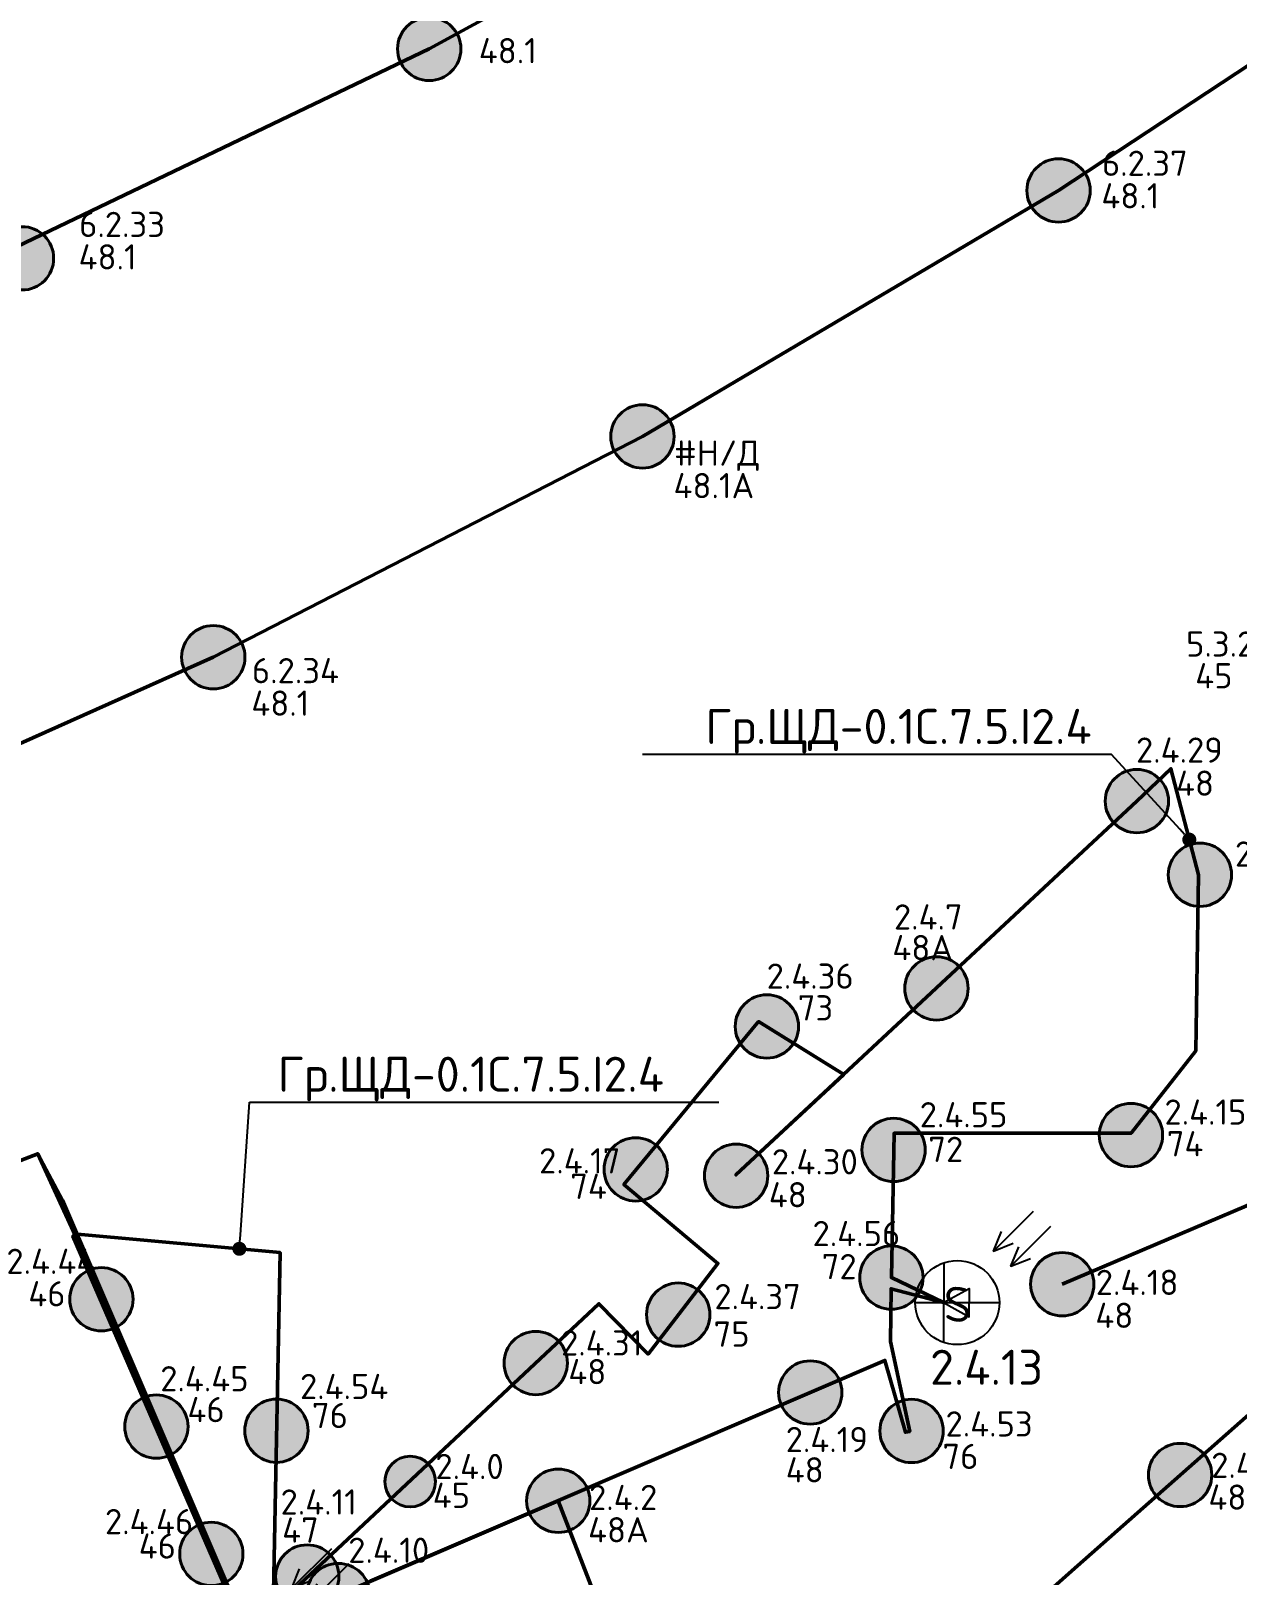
# Model space of a CAD drawing. Header units: millimetres. Extents: x -813692 to 807431, y 0 to 1813163.
# Drawn here: x 26720 to 35330, y 821671 to 832696 of the extents above; entities that cross this region are included whole.
import ezdxf
from ezdxf import colors
from ezdxf.entities.mleader import LeaderData, LeaderLine
from ezdxf.math import Vec2, Vec3

# ---------------------------------------------------------------- set-up
doc = ezdxf.new("R2010")
doc.units = ezdxf.units.MM
for name, color, linetype, lineweight in [('0_Авт.', 10, 'Continuous', 5), ('_Гр.ЩД-0.1С.7.4.I5.3', 6, 'Continuous', 50), ('_Гр.ЩД-0.1С.7.4.I6.2', 6, 'Continuous', 50), ('_Гр.ЩД-0.1С.7.5.I2.4', 6, 'Continuous', 50), ('_Гр.ЩД-0.1С.7.5.I3.1', 6, 'Continuous', 50), ('_Гр.ЩД-0.1С.7.5.I3.2', 6, 'Continuous', 50), ('_освещение_dali', 3, 'Continuous', 50), ('A-ANNO-DIMS', 7, 'Continuous', 9), ('АР_монолит', 252, 'Continuous', 50)]:
    doc.layers.add(name, color=color, linetype=linetype, lineweight=lineweight)
for name, color, linetype, lineweight, true_color in [('DLX_LUM 1', 7, 'Continuous', 40, 0x130bf4), ('DLX_LUM 10', 7, 'Continuous', 40, 0x130bf4), ('DLX_LUM 14', 7, 'Continuous', 40, 0x130bf4), ('DLX_LUM 17', 7, 'Continuous', 40, 0x130bf4), ('DLX_LUM 18', 7, 'Continuous', 40, 0x130bf4), ('DLX_LUM 2', 7, 'Continuous', 40, 0x1b0ff0), ('DLX_LUM 23', 7, 'Continuous', 40, 0x130bf4), ('DLX_LUM 24', 7, 'Continuous', 40, 0xfb1804), ('DLX_LUM 3', 7, 'Continuous', 40, 0x130bf4), ('DLX_LUM 5', 7, 'Continuous', 40, 0xfb3904), ('DLX_LUM 6', 7, 'Continuous', 40, 0x130bf4), ('DLX_LUM 9', 7, 'Continuous', 40, 0x130bf4)]:
    doc.layers.add(name, color=color, linetype=linetype, lineweight=lineweight, true_color=true_color)
doc.layers.add('Вставка', color=252, linetype='Continuous')
doc.styles.add('GOST 2.304', font='GOST Common.ttf')
doc.styles.add('ISOCPEUR', font='isocpeur.ttf')
doc.styles.add('ISOCPEUR_1', font='isocpeur.ttf', dxfattribs={"height": 200})
doc.styles.add('TableTextStyle', font='isocpeur.ttf')
doc.linetypes.add('Truba', pattern='A,3e-05,[4,MSH_7,S=1,R=0,X=0,Y=0],-3.022072', length=3.022102)
doc.linetypes.add('Проводка в лотке', pattern='A,7.5,[130,ltypeshp.shx,S=0.5,R=0,X=0,Y=0],1,[130,ltypeshp.shx,S=1,R=90,X=0,Y=-0.5],1,[130,ltypeshp.shx,S=0.5,R=0,X=0,Y=0],7.5', length=17)
doc.dimstyles.new('М-200', dxfattribs={"dimtxt": 400, "dimasz": 160, "dimexe": 200, "dimexo": 400, "dimgap": 50, "dimtad": 1, "dimdec": 0, "dimzin": 0, "dimdsep": 46, "dimtxsty": 'GOST 2.304', "dimblk": 'ARCHTICK', "dimcen": 180, "dimdle": 200, "dimadec": 0, "dimazin": 0, "dimtfac": 1, "dimtdec": 0, "dimtmove": 1, "dimatfit": 0, "dimfxl": 1, "dimtolj": 1, "dimtzin": 0, "dimarcsym": 0})

# ---------------------------------------------------------------- blocks, each defined once
blk = doc.blocks.new('_ArchTick')
at = {"color": 0, "linetype": 'ByBlock', "const_width": 0.15}
blk.add_lwpolyline([(-0.5, -0.5), (0.5, 0.5)], dxfattribs=at)
blk = doc.blocks.new('*D38')
at = {"layer": 'A-ANNO-DIMS', "color": 0, "lineweight": -2, "transparency": 16777216}
blk.add_arc((-165704, -113309), 107894, 270, 326, dxfattribs=at)
at = {"layer": 'Defpoints', "color": 0, "lineweight": 30, "transparency": 16777216}
for p in [(-165704, -113309), (-165704, -113309), (-75741, -173990), (-131171, -215528), (-165704, -221903)]:
    blk.add_point(p, dxfattribs=at)
at = {"layer": 'A-ANNO-DIMS', "color": 0, "lineweight": -2, "transparency": 16777216, "xscale": 160, "yscale": 160, "zscale": 160}
for p, rotation in [((-76255, -173643), 55.99999895826774), ((-165704, -221203), 179.9999981265246)]:
    blk.add_blockref('_ArchTick', p, dxfattribs=dict(at, rotation=rotation))
at = {"layer": 'A-ANNO-DIMS', "color": 0, "transparency": 16777216, "insert": (-114300, -207822), "char_height": 400, "attachment_point": 5, "rotation": 28.5412, "style": 'GOST 2.304'}
blk.add_mtext('\\A1;56,0%%D', dxfattribs=at)
blk = doc.blocks.new('A$C85fa3c5e')
at = {"layer": '0_Авт.', "color": 6, "lineweight": 25, "ltscale": 100}
for points in [[(5.42, 6.5), (2.59, 3.68), (3.15, 5.07)], [(5.42, 6.5), (2.59, 3.68), (3.98, 4.24)], [(6.66, 5.43), (3.83, 2.6), (4.39, 3.99)], [(6.66, 5.43), (3.83, 2.6), (5.22, 3.16)], [(-0.97, 2.84), (-0.98, -2.84)], [(-3, 0), (3, 0)], [(-0.98, 0), (0.85, 1), (0.85, -0.01)], [(-0.98, 0), (0.84, -1.02), (0.85, -0.01)]]:
    blk.add_lwpolyline(points, dxfattribs=at)
blk.add_circle((0, 0), 3, dxfattribs=at)
blk = doc.blocks.new('DIC29')
at = {"layer": '_Гр.ЩД-0.1С.7.4.I6.2', "color": 18, "true_color": 0x000000, "style": 'TableTextStyle'}
for s, p in [('48.1', (-632, 1035, -497)), ('48.1', (3812, -1, -497)), ('48.1', (-3489, -437, -497)), ('48.1А', (758, -2070, -497)), ('48.1', (-2256, -3623, -497))]:
    blk.add_text(s, height=180, dxfattribs=at).set_placement(p)
at = {"layer": '_Гр.ЩД-0.1С.7.4.I6.2', "lineweight": 0, "ltscale": 100, "style": 'TableTextStyle'}
for tag, p, height in [('9А', (-1967, 33167), 180), ('9', (-2751, 32047), 180), ('9', (105, 31769), 180), ('S', (-998, 31493, -3), 250), ('9', (-678, 30649), 180), ('9А', (2178, 30371), 180), ('9', (1394, 29251), 180), ('9', (4250, 28973), 180), ('9', (3467, 27853), 180), ('9', (6323, 27575), 180), ('S', (5547, 26856, -3), 250), ('9', (5539, 26455), 180), ('9А', (8395, 26177), 180), ('9', (7612, 25057), 180), ('9', (10468, 24779), 180), ('9', (9685, 23659), 180), ('9', (12541, 23381), 180), ('9', (11757, 22261), 180), ('9А', (14613, 21983), 180), ('S', (13099, 21526, -3), 250), ('9', (13830, 20863), 180), ('9', (16686, 20585), 180), ('9', (15902, 19465), 180), ('9', (18758, 19187), 180), ('9', (17975, 18067), 180), ('S', (18901, 17640, -3), 250), ('9А', (20831, 17789), 180), ('9', (20048, 16669), 180), ('15', (12356, 16516, 1003), 180), ('9', (22904, 16391), 180), ('9', (22120, 15271), 180), ('9', (24976, 14993), 180), ('15', (10127, 14117, 1003), 180), ('9', (24193, 13873), 180), ('15А', (7792, 11613, 1003), 180), ('15', (5102, 9302, 1003), 180), ('15', (1976, 7059, 1003), 180), ('48.1', (7384, 6603, -497), 180), ('15А', (-1299, 4816, 1003), 180), ('48.1', (4815, 4677, -497), 180), ('48.1', (9346, 4128, -497), 180), ('48.1', (2142, 2909, -497), 180), ('48.1А', (6635, 2096, -497), 180), ('48.1', (-628, 1267, -497), 180), ('48.1', (3816, 231, -497), 180), ('48.1', (-3485, -205, -497), 180), ('48.1', (-6544, -1852, -497), 180), ('48.1А', (762, -1838, -497), 180), ('48.1', (-2252, -3391, -497), 180), ('48.1А', (-5339, -4771, -497), 180)]:
    blk.add_attdef(tag, p, '', height=height, dxfattribs=at)
blk = doc.blocks.new('DIC8')
at = {"lineweight": 0, "ltscale": 100, "style": 'TableTextStyle'}
for tag, p, height in [('48', (1388, 3041, -497), 180), ('75', (2095, 2299, -497), 180), ('48А', (-340, 1850, -497), 180), ('73', (-1248, 1428, -497), 180), ('72', (-156, 438, -497), 180), ('74', (1592, 457, -497), 180), ('48А', (2583, 467, -497), 180), ('74', (-2873, 109, -497), 180), ('48', (-1212, 102, -497), 180), ('74', (3040, -18, -497), 180), ('48', (-7546, -362, -497), 180), ('72', (-921, -410, -497), 180), ('46', (-6676, -608, -497), 180), ('48', (3416, -722, -497), 180), ('48', (1101, -759, -497), 180), ('75', (-1622, -860, -497), 180), ('48', (-2716, -1191, -497), 180), ('73', (-7640, -1334, -497), 180), ('S', (-82, -1400), 250), ('48А', (-9207, -1496, -497), 180), ('46', (-5577, -1447, -497), 180), ('76', (-4580, -1502, -497), 180), ('76', (29, -1769, -497), 180), ('76', (3805, -1724, -497), 180), ('48', (-1112, -1881, -497), 180), ('45', (-3613, -2073, -497), 180), ('48А', (1925, -2065, -497), 180), ('47', (-4718, -2327, -497), 180), ('48А', (-2516, -2294, -497), 180), ('75', (-7314, -2444, -497), 180), ('46', (-5972, -2467, -497), 180), ('47', (-4235, -2671, -497), 180), ('48', (-11533, -2881, -497), 180), ('48', (-5931, -3040, -497), 180), ('75', (-10486, -3059), 180), ('S', (-4535, -3430), 250), ('74', (-2632, -3296, -497), 180), ('48', (484, -3280, -497), 180), ('72', (-1202, -3466, -497), 180), ('48', (-7589, -3512, -497), 180), ('48А', (-8858, -3699, -497), 180), ('46', (-5526, -3640, -497), 180), ('71', (1635, -3634, -497), 180), ('72', (-2191, -3722, -497), 180), ('48', (-6585, -3848, -497), 180), ('48А', (-7567, -4202, -497), 180), ('46', (-4267, -4175, -497), 180), ('76', (-335, -4484, -497), 180), ('75', (-5730, -4692, -497), 180), ('48', (-8617, -4951, -497), 180), ('46', (-3893, -5116, -497), 180), ('48А', (-1325, -5104, -497), 180), ('48', (-2408, -5841, -497), 180), ('46', (-3579, -5990, -497), 180), ('73', (-5496, -6255, -497), 180), ('75', (-8443, -6710, -497), 180), ('48', (-6126, -7009, -497), 180), ('48А', (-4190, -6966, -497), 180), ('48', (-8101, -7173, -497), 180)]:
    blk.add_attdef(tag, p, '', height=height, dxfattribs=at)
at = {"layer": '_освещение_dali', "color": 18, "true_color": 0x000000, "style": 'TableTextStyle'}
for s, p in [('48', (1674, 2805, -497)), ('48А', (-351, 1631, -497)), ('73', (-1026, 1201, -497)), ('72', (-94, 191, -497)), ('74', (1608, 231, -497)), ('74', (-2650, -73, -497)), ('48', (-1233, -133, -497)), ('72', (-855, -646, -497)), ('46', (-6519, -840, -497)), ('48', (1098, -994, -497)), ('75', (-1627, -1128, -497)), ('48', (-2664, -1396, -497)), ('46', (-5383, -1667, -497)), ('76', (-4494, -1709, -497)), ('76', (7, -2001, -497)), ('48', (-1112, -2097, -497)), ('45', (-3632, -2279, -497)), ('48А', (1905, -2292, -497)), ('47', (-4707, -2527, -497)), ('48А', (-2523, -2525, -497)), ('46', (-5731, -2641, -497))]:
    blk.add_text(s, height=180, dxfattribs=at).set_placement(p)
blk = doc.blocks.new('DIC26')
at = {"layer": '_Гр.ЩД-0.1С.7.4.I5.3', "color": 18, "true_color": 0x000000, "style": 'TableTextStyle'}
blk.add_text('45', height=180, dxfattribs=at).set_placement((-7329, -638, -497))
at = {"layer": '_Гр.ЩД-0.1С.7.4.I5.3', "lineweight": 0, "ltscale": 100, "style": 'TableTextStyle'}
for tag, p, height in [('74', (-352, 3797, -497), 180), ('48', (227, 2596, -497), 180), ('73', (1179, 2257, -497), 180), ('48', (-2361, 2197, -497), 180), ('45', (1535, 1805, -497), 180), ('48А', (-3864, 1506, -497), 180), ('76', (-560, 1445, -497), 180), ('48', (710, 924, -497), 180), ('47', (-5715, 820, -497), 180), ('74', (2703, 895, -497), 180), ('45', (-6537, 417, -497), 180), ('74', (-4344, 476, -497), 180), ('48', (2393, 158, -497), 180), ('45', (-5527, 114, -497), 180), ('76', (-3447, 128, -497), 180), ('S', (-2528, 31, -115), 250), ('73', (4330, 146, -497), 180), ('45', (-7000, -44, -497), 180), ('45', (-272, -55, -497), 180), ('74', (5948, -48, -497), 180), ('74', (832, -226, -497), 180), ('45', (-5250, -317, -497), 180), ('45', (-7394, -412, -497), 180), ('45', (-641, -425, -497), 180), ('48А', (4464, -703, -497), 180), ('45', (-4974, -749, -497), 180), ('72', (-3045, -815, -497), 180), ('45', (-1033, -795, -497), 180), ('45', (-1414, -1090, -497), 180), ('73', (2948, -1162, -497), 180), ('45', (-4698, -1180, -497), 180), ('45', (-2477, -1198, -497), 180), ('48', (983, -1241, -497), 180), ('72', (-6080, -1368, -497), 180), ('45', (-2734, -1497, -497), 180), ('72', (-1496, -1429, -497), 180), ('45', (-4421, -1611, -497), 180), ('45', (-3104, -1801, -497), 180), ('48', (-799, -1861, -497), 180), ('73', (894, -1934, -497), 180), ('72', (-5915, -2015, -497), 180), ('45', (-4145, -2042, -497), 180), ('45', (-3504, -1997, -497), 180), ('45', (-3955, -2337, -497), 180), ('45', (-3842, -2548, -497), 180), ('76', (-1259, -2588, -497), 180), ('48', (-2562, -2915, -497), 180), ('48', (-5199, -3115, -497), 180), ('45', (-3490, -3098, -497), 180), ('45', (-3316, -3335, -497), 180), ('48', (-4289, -3715), 180), ('45', (-3040, -3766, -497), 180), ('45', (-2763, -4197, -497), 180), ('45', (-2487, -4628, -497), 180), ('72', (-3581, -5103, -497), 180), ('45', (-2211, -5059, -497), 180)]:
    blk.add_attdef(tag, p, '', height=height, dxfattribs=at)
blk = doc.blocks.new('_Dot')
at = {"color": 0, "linetype": 'ByBlock', "lineweight": -2}
blk.add_line((-0.5, 0), (-1, 0), dxfattribs=at)
at = {"color": 0, "linetype": 'ByBlock', "const_width": 0.5}
blk.add_lwpolyline([(-0.25, 0, 1), (0.25, 0, 1)], format="xyb", close=True, dxfattribs=at)
blk = doc.blocks.new('A$Cab2378fa')
at = {"lineweight": 25, "true_color": 0xfff5f5}
h = blk.add_hatch(color=7, dxfattribs=at)
h.dxf.hatch_style = 1
h.paths.add_polyline_path([(0, 0), (-142, -170, 0.174923), (3, -222, 0.197808), (162, -157)])
h.paths.add_polyline_path([(-163, 158), (0, 0), (148, 178, 0.175398), (3, 230, 0.209014)])
at = {"lineweight": 25}
h = blk.add_hatch(color=256, dxfattribs=at)
h.paths.add_polyline_path([(162, -157, 0.442338), (148, 178), (0, 0)])
h.paths.add_polyline_path([(-142, -170), (0, 0), (-163, 158, 0.430096)])
blk.add_circle((3, 4), 226)
blk = doc.blocks.new('Оси200')
at = {"layer": 'A-ANNO-DIMS'}
dim = blk.add_angular_dim_2l(base=(-131171, -215527.9), line1=((-165703.8, -113309.3), (-75741.3, -173989.8)), line2=((-165703.8, -113309.3), (-165703.8, -221903.3)), text='56,0%%D', dimstyle='М-200', override={"dimadec": 2, "dimtmove": 2}, dxfattribs=at)
dim.commit()
dim.dimension.update_dxf_attribs({"geometry": '*D38', "text_midpoint": (-114299.5, -207822), "dimtype": 130})
blk = doc.blocks.new('A$C6724712c')
at = {"layer": 'A-ANNO-DIMS', "color": 18, "lineweight": 0, "true_color": 0x000000}
blk.add_blockref('Оси200', (433047.4, 279674.7), dxfattribs=at)

msp = doc.modelspace()

# ---------------------------------------------------------------- block references
at = {"layer": 'Вставка', "linetype": 'Truba', "lineweight": 30, "ltscale": 100}
msp.add_blockref('A$C6724712c', (-266052.4, 717506.5), dxfattribs=at)

# ---------------------------------------------------------------- next in the draw order: linework, layer by layer
at = {"layer": '_Гр.ЩД-0.1С.7.4.I6.2', "ltscale": 100}
msp.add_lwpolyline([(43241.3, 853026.3), (46178.4, 851046.3), (43182.3, 847368.6), (42660.7, 847906.7), (40463.7, 845510.6), (38094, 842966.3), (35363.7, 840710.6), (32263.7, 838610.6), (28963.7, 836410.6), (30811.4, 833249.8), (29562.8, 832567), (23678.7, 829744), (24880.8, 826821.1), (28021.9, 828224.4), (31085.3, 829800.2), (34055.3, 831556.2), (36918.4, 833445.5), (39677.9, 835512), (37715.7, 837986.5), (35100.6, 836029.6), (32381.1, 834233.9)], dxfattribs=at)
at = {"layer": '_Гр.ЩД-0.1С.7.5.I2.4', "ltscale": 100}
for points in [[(29758.2, 817783.6), (27019.3, 824091.7), (27053, 824106.2), (28498.7, 823974.3), (28450.2, 821427.5), (30774.5, 823608.2), (31126, 823249.9), (31623.4, 823896.1), (30952.7, 824458.9), (31914.6, 825623.1), (32001.2, 825569.3), (32521.9, 825244.9), (31752.6, 824528.7), (34614.4, 827197), (34857.6, 827428.2), (35053.9, 826670.9), (35034.5, 825413.5), (34573.5, 824826.3), (32881.8, 824826.3), (32862.1, 823795), (33235.3, 823616.6), (32860.6, 823715.3), (32855.9, 823339), (32993.6, 822697.5), (32962.1, 822690.8), (32816, 823203.9), (31385.5, 822590.2), (29142.5, 821627.1)], [(38598.9, 825667.8), (34082, 823748.3)], [(30950.5, 824460.8), (30950.5, 824460.8)], [(33177, 820837.7), (34190.4, 821737), (35677.1, 823051.8)], [(28913.6, 821529.1), (30484.3, 822201.8), (30733.1, 821556)]]:
    msp.add_lwpolyline(points, dxfattribs=at)
at = {"layer": '_Гр.ЩД-0.1С.7.5.I3.1', "ltscale": 100}
msp.add_lwpolyline([(6563.4, 814731.6), (3807.8, 814747.3), (3807.8, 828383), (5567.4, 828419), (10295.2, 829052.4), (14736.2, 829946.9), (19078.4, 831221.2), (19610.7, 831391.2), (22302.7, 822962.2), (26768, 824679.1), (26944.6, 824348.6), (29792.8, 817704.7), (31984.8, 818757.9), (32656.5, 817337.1), (33341.7, 817643.1), (35142.2, 818574.8), (37117.4, 819380.6)], dxfattribs=at)
at = {"layer": '_Гр.ЩД-0.1С.7.5.I3.2', "ltscale": 100}
msp.add_lwpolyline([(6563.4, 814731.6), (3807.8, 814744.9), (3807.8, 828383), (5567.4, 828419), (10300.9, 829053.5), (14736.2, 829946.9), (19608, 831399.6), (22302.7, 822962.2), (26768, 824679.1), (27036.1, 824098.9), (29792.8, 817704.7), (35077.6, 820329), (40155.7, 823256.7)], dxfattribs=at)

# ---------------------------------------------------------------- next in the draw order: block references
at = {"layer": '0_Авт.', "color": 3, "linetype": 'Проводка в лотке', "ltscale": 100, "xscale": 100, "yscale": 100, "zscale": 100}
for p in [(33332.9, 823616.6), (28323.2, 821209.1)]:
    msp.add_blockref('A$C85fa3c5e', p, dxfattribs=at)
at = {"layer": '_Гр.ЩД-0.1С.7.4.I5.3', "color": 3, "lineweight": 0}
ref = msp.add_blockref('DIC26', (42360, 828640), dxfattribs=at)
ref.add_attrib('45', '5.3.22', (34965.8, 828228.4, -497), dxfattribs={"lineweight": 0, "ltscale": 100, "height": 180, "style": 'TableTextStyle'})
at = {"layer": '_Гр.ЩД-0.1С.7.4.I6.2', "color": 3, "lineweight": 0}
ref = msp.add_blockref('DIC29', (30549, 831429.3), dxfattribs=at)
ref.add_attrib('48.1', '6.2.33', (27064, 831224, -497), dxfattribs={"lineweight": 0, "ltscale": 100, "height": 180, "style": 'TableTextStyle'})
ref.add_attrib('48.1', '6.2.34', (28297.3, 828038.3, -497), dxfattribs={"lineweight": 0, "ltscale": 100, "height": 180, "style": 'TableTextStyle'})
ref.add_attrib('48.1', '6.2.37', (34365.1, 831660.5, -497), dxfattribs={"lineweight": 0, "ltscale": 100, "height": 180, "style": 'TableTextStyle'})
ref.add_attrib('48.1А', '#Н/Д', (31310.9, 829591.5, -497), dxfattribs={"lineweight": 0, "ltscale": 100, "height": 180, "style": 'TableTextStyle'})
at = {"layer": '_Гр.ЩД-0.1С.7.5.I2.4', "color": 3, "lineweight": 0}
ref = msp.add_blockref('DIC8', (33220, 824430), dxfattribs=at)
ref.add_attrib('S', '2.4.13', (33137.8, 823030.3), dxfattribs={"layer": '0', "lineweight": 0, "ltscale": 100, "height": 250, "style": 'TableTextStyle'})
ref.add_attrib('74', '2.4.15', (34811.5, 824887.1, -497), dxfattribs={"layer": '0', "lineweight": 0, "ltscale": 100, "height": 180, "style": 'TableTextStyle'})
ref.add_attrib('74', '2.4.17', (30347.3, 824539, -497), dxfattribs={"layer": '0', "lineweight": 0, "ltscale": 100, "height": 180, "style": 'TableTextStyle'})
ref.add_attrib('48', '2.4.18', (34321.4, 823671.2, -497), dxfattribs={"layer": '0', "lineweight": 0, "ltscale": 100, "height": 180, "style": 'TableTextStyle'})
ref.add_attrib('48', '2.4.19', (32107.7, 822549.3, -497), dxfattribs={"layer": '0', "lineweight": 0, "ltscale": 100, "height": 180, "style": 'TableTextStyle'})
ref.add_attrib('48', '2.4.29', (34608.2, 827471.3, -497), dxfattribs={"layer": '0', "lineweight": 0, "ltscale": 100, "height": 180, "style": 'TableTextStyle'})
ref.add_attrib('48', '2.4.30', (32008.5, 824532.1, -497), dxfattribs={"layer": '0', "lineweight": 0, "ltscale": 100, "height": 180, "style": 'TableTextStyle'})
ref.add_attrib('48', '2.4.31', (30504.1, 823238.8, -497), dxfattribs={"layer": '0', "lineweight": 0, "ltscale": 100, "height": 180, "style": 'TableTextStyle'})
ref.add_attrib('45', '2.4.0', (29607.3, 822356.9, -497), dxfattribs={"layer": '0', "lineweight": 0, "ltscale": 100, "height": 180, "style": 'TableTextStyle'})
ref.add_attrib('48А', '2.4.2', (30703.9, 822135.8, -497), dxfattribs={"layer": '0', "lineweight": 0, "ltscale": 100, "height": 180, "style": 'TableTextStyle'})
ref.add_attrib('48А', '2.4.5', (35145.1, 822365.3, -497), dxfattribs={"layer": '0', "lineweight": 0, "ltscale": 100, "height": 180, "style": 'TableTextStyle'})
ref.add_attrib('48А', '2.4.7', (32880.2, 826279.9, -497), dxfattribs={"layer": '0', "lineweight": 0, "ltscale": 100, "height": 180, "style": 'TableTextStyle'})
ref.add_attrib('47', '2.4.10', (28985.1, 821759, -497), dxfattribs={"layer": '0', "lineweight": 0, "ltscale": 100, "height": 180, "style": 'TableTextStyle'})
ref.add_attrib('47', '2.4.11', (28501.9, 822103.3, -497), dxfattribs={"layer": '0', "lineweight": 0, "ltscale": 100, "height": 180, "style": 'TableTextStyle'})
ref.add_attrib('46', '2.4.44', (26544.5, 823821.6, -497), dxfattribs={"layer": '0', "lineweight": 0, "ltscale": 100, "height": 180, "style": 'TableTextStyle'})
ref.add_attrib('46', '2.4.45', (27642.9, 822983.4, -497), dxfattribs={"layer": '0', "lineweight": 0, "ltscale": 100, "height": 180, "style": 'TableTextStyle'})
ref.add_attrib('46', '2.4.46', (27248.2, 821963.3, -497), dxfattribs={"layer": '0', "lineweight": 0, "ltscale": 100, "height": 180, "style": 'TableTextStyle'})
ref.add_attrib('76', '2.4.53', (33248.6, 822660.8, -497), dxfattribs={"layer": '0', "lineweight": 0, "ltscale": 100, "height": 180, "style": 'TableTextStyle'})
ref.add_attrib('76', '2.4.54', (28640.4, 822928.1, -497), dxfattribs={"layer": '0', "lineweight": 0, "ltscale": 100, "height": 180, "style": 'TableTextStyle'})
ref.add_attrib('72', '2.4.55', (33064.3, 824868.2, -497), dxfattribs={"layer": '0', "lineweight": 0, "ltscale": 100, "height": 180, "style": 'TableTextStyle'})
ref.add_attrib('72', '2.4.56', (32299.4, 824020, -497), dxfattribs={"layer": '0', "lineweight": 0, "ltscale": 100, "height": 180, "style": 'TableTextStyle'})
ref.add_attrib('73', '2.4.36', (31971.7, 825857.6, -497), dxfattribs={"layer": '0', "lineweight": 0, "ltscale": 100, "height": 180, "style": 'TableTextStyle'})
ref.add_attrib('75', '2.4.37', (31598.5, 823569.7, -497), dxfattribs={"layer": '0', "lineweight": 0, "ltscale": 100, "height": 180, "style": 'TableTextStyle'})
ref.add_attrib('75', '2.4.42', (35314.7, 826729.4, -497), dxfattribs={"layer": '0', "lineweight": 0, "ltscale": 100, "height": 180, "style": 'TableTextStyle'})
at = {"layer": 'DLX_LUM 1', "ltscale": 100}
for p in [(34569.6, 824808.6), (31034.2, 824564.1)]:
    msp.add_blockref('A$Cab2378fa', p, dxfattribs=at)
at = {"layer": 'DLX_LUM 10', "ltscale": 100}
for p in [(28469.8, 822698.2), (33003.1, 822696.3)]:
    msp.add_blockref('A$Cab2378fa', p, dxfattribs=at)
at = {"layer": 'DLX_LUM 14', "ltscale": 100}
for p in [(32875.3, 824702.9), (32859.1, 823791.1)]:
    msp.add_blockref('A$Cab2378fa', p, dxfattribs=at)
at = {"layer": 'DLX_LUM 17', "ltscale": 100}
msp.add_blockref('A$Cab2378fa', (31970.2, 825584), dxfattribs=at)
at = {"layer": 'DLX_LUM 18', "ltscale": 100}
for p in [(35062, 826666.7), (31337.6, 823526.8)]:
    msp.add_blockref('A$Cab2378fa', p, dxfattribs=at)
at = {"layer": 'DLX_LUM 2', "ltscale": 100}
for p in [(34611.4, 827193), (31750.8, 824518.7), (34079, 823744.4), (30320.6, 823181.5), (32280.2, 822971.1)]:
    msp.add_blockref('A$Cab2378fa', p, dxfattribs=at)
at = {"layer": 'DLX_LUM 23', "ltscale": 100}
for p in [(29559.9, 832563.1), (34052.3, 831552.3), (26653.1, 831067.8), (28018.9, 828220.4)]:
    msp.add_blockref('A$Cab2378fa', p, dxfattribs=at)
at = {"layer": 'DLX_LUM 24', "ltscale": 100}
msp.add_blockref('A$Cab2378fa', (31082.3, 829796.3), dxfattribs=at)
at = {"layer": 'DLX_LUM 3', "ltscale": 100, "xscale": 0.8, "yscale": 0.8, "zscale": 0.8}
msp.add_blockref('A$Cab2378fa', (29424.8, 822335.6), dxfattribs=at)
at = {"layer": 'DLX_LUM 5', "ltscale": 100}
for p in [(33181.1, 825855.9), (34920.3, 822382.1), (30481.3, 822197.8)]:
    msp.add_blockref('A$Cab2378fa', p, dxfattribs=at)
at = {"layer": 'DLX_LUM 6', "ltscale": 100}
for p in [(28689.3, 821657.5), (28910.6, 821525.2)]:
    msp.add_blockref('A$Cab2378fa', p, dxfattribs=at)
at = {"layer": 'DLX_LUM 9', "ltscale": 100}
for p in [(27220, 823636.5), (27612.3, 822727.6), (28004.7, 821818.7)]:
    msp.add_blockref('A$Cab2378fa', p, dxfattribs=at)

# ---------------------------------------------------------------- next in the draw order: texts
at = {"layer": 'Defpoints', "color": 31, "true_color": 0xf8ce8b, "style": 'TableTextStyle'}
msp.add_text('S', height=250, dxfattribs=at).set_placement((33236.2, 823479.5))

# ---------------------------------------------------------------- next in the draw order: leaders
at = {"layer": '0_Авт.', "color": 1}
ml = msp.add_multileader_mtext('Standard', dxfattribs=at)
ml.set_content('{\\C256;-1С.5.2}-HMI', color=1, style='ISOCPEUR_1')
ml.set_leader_properties()
ml.set_arrow_properties(name='DOT')
ml.build(insert=Vec2(0, 0))
ml.multileader.update_dxf_attribs({"has_dogleg": 0, "text_left_attachment_type": 6, "text_right_attachment_type": 6, "arrow_head_size": 100})
ctx = ml.context
ctx.base_point, ctx.char_height, ctx.arrow_head_size, ctx.landing_gap_size, ctx.plane_origin = Vec3(25478.8, 832894.8), 200, 100, 200, Vec3(101714.6, 959656)
ctx.left_attachment, ctx.right_attachment = 6, 6
notes = []
notes.append((ctx, [(0, (1, 1, 0), (25470.8, 832894.8), (1, 0), 8, [(1, [(22423.8, 831695.6)], 0, [])])]))
ctx.mtext.insert, ctx.mtext.width, ctx.mtext.flow_direction = Vec3(25678.8, 833134.8), 1953.411, 5
at = {"layer": '_Гр.ЩД-0.1С.7.5.I2.4'}
ml = msp.add_multileader_mtext('Standard', dxfattribs=at)
ml.set_content('Гр.ЩД-0.1С.7.5.I2.4', color=256, style='ISOCPEUR')
ml.set_leader_properties()
ml.set_arrow_properties(name='DOT')
ml.build(insert=Vec2(0, 0))
ml.multileader.update_dxf_attribs({"has_dogleg": 0, "text_left_attachment_type": 6, "text_right_attachment_type": 6, "arrow_head_size": 100})
ctx = ml.context
ctx.base_point, ctx.char_height, ctx.arrow_head_size, ctx.landing_gap_size, ctx.plane_origin = Vec3(31334.5, 827530.3), 250, 100, 200, Vec3(115257.2, 955193.9)
ctx.left_attachment, ctx.right_attachment = 6, 6
notes.append((ctx, [(1, (1, 1, 0), (34442.5, 827530.3), (-1, 0), 8, [(1, [(34988.9, 826921.8)], 0, [])])]))
ctx.mtext.insert, ctx.mtext.flow_direction = Vec3(31534.5, 827855.3), 5
ml = msp.add_multileader_mtext('Standard', dxfattribs=at)
ml.set_content('Гр.ЩД-0.1С.7.5.I2.4', color=256, style='ISOCPEUR')
ml.set_leader_properties()
ml.set_arrow_properties(name='DOT')
ml.build(insert=Vec2(0, 0))
ml.multileader.update_dxf_attribs({"has_dogleg": 0, "text_left_attachment_type": 6, "text_right_attachment_type": 6, "arrow_head_size": 100})
ctx = ml.context
ctx.base_point, ctx.char_height, ctx.arrow_head_size, ctx.landing_gap_size, ctx.plane_origin = Vec3(28281.1, 825047.3), 250, 100, 200, Vec3(112203.8, 952710.8)
ctx.left_attachment, ctx.right_attachment = 6, 6
notes.append((ctx, [(0, (1, 1, 0), (28273.1, 825047.3), (1, 0), 8, [(1, [(28207.9, 824000.8)], 0, [])])]))
ctx.mtext.insert, ctx.mtext.flow_direction = Vec3(28481.1, 825372.3), 5
for ctx, leaders in notes:
    for number, flags, end, landing, length, lines in leaders:
        leader = LeaderData()
        leader.index, (leader.has_last_leader_line, leader.has_dogleg_vector, leader.attachment_direction) = number, flags
        leader.last_leader_point, leader.dogleg_vector, leader.dogleg_length = Vec3(end), Vec3(landing), length
        for number, points, colour, breaks in lines:
            line = LeaderLine()
            line.index, line.vertices, line.color, line.breaks = number, Vec3.list(points), colors.encode_raw_color(colour), breaks
            leader.lines.append(line)
        ctx.leaders.append(leader)

doc.saveas('drawing.dxf')
